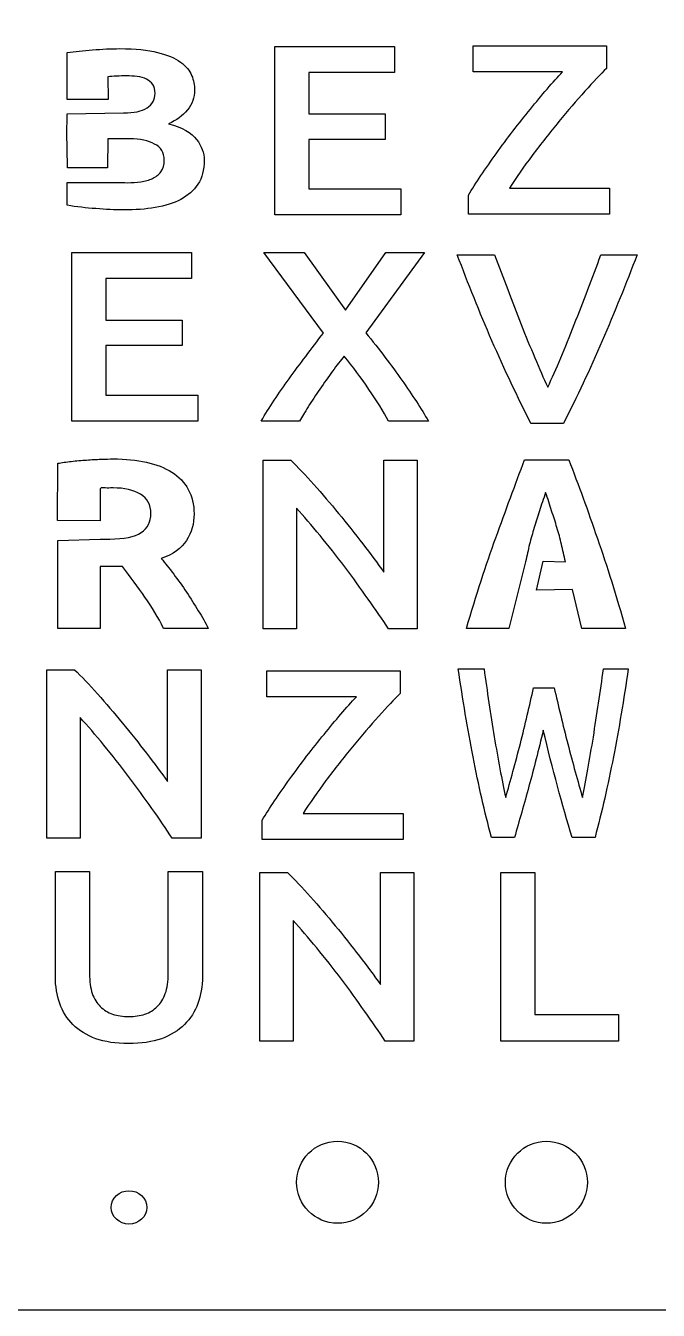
# Model space of a CAD drawing. Extents: x -3 to 1072, y -3 to 1068.
# Drawn here: x 489 to 775, y -3 to 576 of the extents above; entities that cross this region are included whole.
import ezdxf

# ---------------------------------------------------------------- set-up
doc = ezdxf.new("R2010")
doc.units = 0
doc.layers.add('Ebene_1', color=7, linetype='CONTINUOUS')

msp = doc.modelspace()

# ---------------------------------------------------------------- linework, layer by layer
at = {"layer": 'Ebene_1', "color": 7}
for points in [[(-2.965584, 1068.275446), (1071.657688, 1068.275446), (1071.657688, -3.045266), (-2.965584, -3.045266)], [(601.69886, 491.113504), (601.69886, 567.132864), (655.634799, 567.132864), (655.634799, 555.395385), (616.970609, 555.395385), (616.970609, 536.637357), (651.392646, 536.637357), (651.392646, 525.119284), (616.970609, 525.119284), (616.970609, 502.850983), (658.543704, 502.850983), (658.543704, 491.113504)], [(510.193096, 398.112918), (510.193096, 474.132278), (564.129035, 474.132278), (564.129035, 462.394799), (525.464845, 462.394799), (525.464845, 443.636772), (559.886883, 443.636772), (559.886883, 432.118698), (525.464845, 432.118698), (525.464845, 409.850397), (567.03794, 409.850397), (567.03794, 398.112918)], [(756.717959, 130.384287), (756.717959, 118.427416), (703.63045, 118.427416), (703.63045, 194.446776), (718.902199, 194.446776), (718.902199, 130.384287)], [(535.719195, 117.285209)], [(648.445946, 54.710532)], [(742.632945, 54.710532)], [(543.96754, 43.374217)]]:
    msp.add_lwpolyline(points, close=True, dxfattribs=at)
for points in [[(508.040022, 555.76063), (508.040022, 564.380413)], [(731.466916, 555.661275), (691.105865, 555.661275), (691.105865, 567.398754), (751.223227, 567.398754), (751.223227, 557.197019)], [(526.366148, 553.365411), (526.489739, 543.133814), (508.025849, 543.202696)], [(508.026246, 536.737663), (533.516173, 537.073058)], [(536.193269, 525.379833), (526.362009, 525.379833), (526.238419, 512.26628), (508.164009, 512.358945)], [(508.164009, 512.358945), (508.040419, 521.281956)], [(508.040022, 495.421909), (508.040022, 505.759096)], [(707.468453, 503.116873), (752.556474, 503.116873), (752.556474, 491.379394), (689.045391, 491.379394), (689.045391, 500.045383)], [(623.682491, 437.82288), (596.775123, 474.132278), (614.955777, 474.132278), (633.500044, 448.13431), (651.801902, 474.132278), (669.255329, 474.132278), (642.711575, 437.932576)], [(683.97977, 473.096498), (700.827175, 473.096498)], [(748.702897, 473.096498), (765.065485, 473.096498)], [(612.895303, 398.112918), (595.56308, 398.112918)], [(670.95219, 398.112918), (653.013945, 398.112918)], [(731.855491, 397.077138), (717.189764, 397.077138)], [(523.013016, 367.582372), (523.013016, 353.030402), (503.641758, 353.302014), (503.824092, 379.058722)], [(611.40672, 358.837822), (611.40672, 304.428587), (596.377379, 304.428587), (596.377379, 380.447947), (608.861428, 380.447947)], [(650.798136, 329.987771), (650.798136, 380.447947), (665.948681, 380.447947), (665.948681, 304.428587), (652.979815, 304.428587)], [(714.305934, 380.594778), (734.234995, 380.594778)], [(532.997514, 332.426989), (523.013027, 332.426989), (523.013027, 304.594437), (503.824092, 304.594437), (503.824092, 344.242396), (523.013027, 344.878394)], [(523.013016, 344.876868), (527.225221, 344.876868)], [(714.752107, 334.663625), (707.167162, 304.574995), (688.130476, 304.574995)], [(759.815461, 304.574995), (740.183924, 304.574995), (735.870926, 322.136929), (719.673732, 321.832885), (722.7468, 334.967159)], [(722.7468, 334.967159), (732.747742, 334.663087)], [(571.6874, 304.594437), (551.562419, 304.594437)], [(513.900578, 264.337227), (513.900578, 209.927992), (498.871238, 209.927992), (498.871238, 285.947352), (511.355287, 285.947352)], [(553.291994, 235.487175), (553.291994, 285.947352), (568.442539, 285.947352), (568.442539, 209.927992), (555.473673, 209.927992)], [(638.461058, 273.659498), (598.100007, 273.659498), (598.100007, 285.396977), (658.217368, 285.396977), (658.217368, 275.195243)], [(684.437336, 286.274555), (696.064287, 286.274555)], [(749.892764, 286.274555), (761.089087, 286.274555)], [(718.370808, 277.718262), (727.672369, 277.718262)], [(614.462595, 221.115096), (659.550616, 221.115096), (659.550616, 209.377617), (596.039533, 209.377617), (596.039533, 218.043606)], [(709.758252, 210.255195), (699.423184, 210.255195)], [(746.103239, 210.255195), (735.768172, 210.255195)], [(502.75161, 147.451627), (502.75161, 194.95001), (518.144563, 194.95001), (518.144563, 148.76798)], [(553.65744, 148.76798), (553.65744, 194.95001), (569.050393, 194.95001), (569.050393, 147.451627)], [(609.906625, 172.836651), (609.906625, 118.427416), (594.877285, 118.427416), (594.877285, 194.446776), (607.361334, 194.446776)], [(649.298042, 143.986599), (649.298042, 194.446776), (664.448586, 194.446776), (664.448586, 118.427416), (651.47972, 118.427416)]]:
    msp.add_lwpolyline(points, dxfattribs=at)
at = {"layer": 'Ebene_1', "color": 1}
for points in [[(508.040022, 555.76063), (508.040022, 564.380413)], [(508.040022, 555.76063), (508.040022, 564.380413)], [(731.466916, 555.661275), (691.105865, 555.661275), (691.105865, 567.398754), (751.223227, 567.398754), (751.223227, 557.197019)], [(731.466916, 555.661275), (691.105865, 555.661275), (691.105865, 567.398754), (751.223227, 567.398754), (751.223227, 557.197019)], [(526.366148, 553.365411), (526.489739, 543.133814), (508.025849, 543.202696)], [(526.366148, 553.365411), (526.489739, 543.133814), (508.025849, 543.202696)], [(508.026246, 536.737663), (533.516173, 537.073058)], [(508.026246, 536.737663), (533.516173, 537.073058)], [(536.193269, 525.379833), (526.362009, 525.379833), (526.238419, 512.26628), (508.164009, 512.358945)], [(536.193269, 525.379833), (526.362009, 525.379833), (526.238419, 512.26628), (508.164009, 512.358945)], [(508.164009, 512.358945), (508.040419, 521.281956)], [(508.164009, 512.358945), (508.040419, 521.281956)], [(508.040022, 495.421909), (508.040022, 505.759096)], [(508.040022, 495.421909), (508.040022, 505.759096)], [(707.468453, 503.116873), (752.556474, 503.116873), (752.556474, 491.379394), (689.045391, 491.379394), (689.045391, 500.045383)], [(707.468453, 503.116873), (752.556474, 503.116873), (752.556474, 491.379394), (689.045391, 491.379394), (689.045391, 500.045383)], [(623.682491, 437.82288), (596.775123, 474.132278), (614.955777, 474.132278), (633.500044, 448.13431), (651.801902, 474.132278), (669.255329, 474.132278), (642.711575, 437.932576)], [(623.682491, 437.82288), (596.775123, 474.132278), (614.955777, 474.132278), (633.500044, 448.13431), (651.801902, 474.132278), (669.255329, 474.132278), (642.711575, 437.932576)], [(683.97977, 473.096498), (700.827175, 473.096498)], [(683.97977, 473.096498), (700.827175, 473.096498)], [(748.702897, 473.096498), (765.065485, 473.096498)], [(748.702897, 473.096498), (765.065485, 473.096498)], [(612.895303, 398.112918), (595.56308, 398.112918)], [(612.895303, 398.112918), (595.56308, 398.112918)], [(670.95219, 398.112918), (653.013945, 398.112918)], [(670.95219, 398.112918), (653.013945, 398.112918)], [(731.855491, 397.077138), (717.189764, 397.077138)], [(731.855491, 397.077138), (717.189764, 397.077138)], [(523.013016, 367.582372), (523.013016, 353.030402), (503.641758, 353.302014), (503.824092, 379.058722)], [(523.013016, 367.582372), (523.013016, 353.030402), (503.641758, 353.302014), (503.824092, 379.058722)], [(611.40672, 358.837822), (611.40672, 304.428587), (596.377379, 304.428587), (596.377379, 380.447947), (608.861428, 380.447947)], [(611.40672, 358.837822), (611.40672, 304.428587), (596.377379, 304.428587), (596.377379, 380.447947), (608.861428, 380.447947)], [(650.798136, 329.987771), (650.798136, 380.447947), (665.948681, 380.447947), (665.948681, 304.428587), (652.979815, 304.428587)], [(650.798136, 329.987771), (650.798136, 380.447947), (665.948681, 380.447947), (665.948681, 304.428587), (652.979815, 304.428587)], [(714.305934, 380.594778), (734.234995, 380.594778)], [(714.305934, 380.594778), (734.234995, 380.594778)], [(720.998504, 357.628706), (718.618932, 350.014422)], [(720.998504, 357.628706), (718.618932, 350.014422)], [(532.997514, 332.426989), (523.013027, 332.426989), (523.013027, 304.594437), (503.824092, 304.594437), (503.824092, 344.242396), (523.013027, 344.878394)], [(532.997514, 332.426989), (523.013027, 332.426989), (523.013027, 304.594437), (503.824092, 304.594437), (503.824092, 344.242396), (523.013027, 344.878394)], [(523.013016, 344.876868), (527.225221, 344.876868)], [(523.013016, 344.876868), (527.225221, 344.876868)], [(714.752107, 334.663625), (707.167162, 304.574995), (688.130476, 304.574995)], [(714.752107, 334.663625), (707.167162, 304.574995), (688.130476, 304.574995)], [(759.815461, 304.574995), (740.183924, 304.574995), (735.870926, 322.136929), (719.673732, 321.832885), (722.7468, 334.967159)], [(759.815461, 304.574995), (740.183924, 304.574995), (735.870926, 322.136929), (719.673732, 321.832885), (722.7468, 334.967159)], [(722.7468, 334.967159), (732.747742, 334.663087)], [(722.7468, 334.967159), (732.747742, 334.663087)], [(571.6874, 304.594437), (551.562419, 304.594437)], [(571.6874, 304.594437), (551.562419, 304.594437)], [(513.900578, 264.337227), (513.900578, 209.927992), (498.871238, 209.927992), (498.871238, 285.947352), (511.355287, 285.947352)], [(513.900578, 264.337227), (513.900578, 209.927992), (498.871238, 209.927992), (498.871238, 285.947352), (511.355287, 285.947352)], [(553.291994, 235.487175), (553.291994, 285.947352), (568.442539, 285.947352), (568.442539, 209.927992), (555.473673, 209.927992)], [(553.291994, 235.487175), (553.291994, 285.947352), (568.442539, 285.947352), (568.442539, 209.927992), (555.473673, 209.927992)], [(638.461058, 273.659498), (598.100007, 273.659498), (598.100007, 285.396977), (658.217368, 285.396977), (658.217368, 275.195243)], [(638.461058, 273.659498), (598.100007, 273.659498), (598.100007, 285.396977), (658.217368, 285.396977), (658.217368, 275.195243)], [(684.437336, 286.274555), (696.064287, 286.274555)], [(684.437336, 286.274555), (696.064287, 286.274555)], [(749.892764, 286.274555), (761.089087, 286.274555)], [(749.892764, 286.274555), (761.089087, 286.274555)], [(718.370808, 277.718262), (727.672369, 277.718262)], [(718.370808, 277.718262), (727.672369, 277.718262)], [(614.462595, 221.115096), (659.550616, 221.115096), (659.550616, 209.377617), (596.039533, 209.377617), (596.039533, 218.043606)], [(614.462595, 221.115096), (659.550616, 221.115096), (659.550616, 209.377617), (596.039533, 209.377617), (596.039533, 218.043606)], [(709.758252, 210.255195), (699.423184, 210.255195)], [(709.758252, 210.255195), (699.423184, 210.255195)], [(746.103239, 210.255195), (735.768172, 210.255195)], [(746.103239, 210.255195), (735.768172, 210.255195)], [(502.75161, 147.451627), (502.75161, 194.95001), (518.144563, 194.95001), (518.144563, 148.76798)], [(502.75161, 147.451627), (502.75161, 194.95001), (518.144563, 194.95001), (518.144563, 148.76798)], [(553.65744, 148.76798), (553.65744, 194.95001), (569.050393, 194.95001), (569.050393, 147.451627)], [(553.65744, 148.76798), (553.65744, 194.95001), (569.050393, 194.95001), (569.050393, 147.451627)], [(609.906625, 172.836651), (609.906625, 118.427416), (594.877285, 118.427416), (594.877285, 194.446776), (607.361334, 194.446776)], [(609.906625, 172.836651), (609.906625, 118.427416), (594.877285, 118.427416), (594.877285, 194.446776), (607.361334, 194.446776)], [(649.298042, 143.986599), (649.298042, 194.446776), (664.448586, 194.446776), (664.448586, 118.427416), (651.47972, 118.427416)], [(649.298042, 143.986599), (649.298042, 194.446776), (664.448586, 194.446776), (664.448586, 118.427416), (651.47972, 118.427416)]]:
    msp.add_lwpolyline(points, dxfattribs=at)
for points in [[(601.69886, 491.113504), (601.69886, 567.132864), (655.634799, 567.132864), (655.634799, 555.395385), (616.970609, 555.395385), (616.970609, 536.637357), (651.392646, 536.637357), (651.392646, 525.119284), (616.970609, 525.119284), (616.970609, 502.850983), (658.543704, 502.850983), (658.543704, 491.113504)], [(601.69886, 491.113504), (601.69886, 567.132864), (655.634799, 567.132864), (655.634799, 555.395385), (616.970609, 555.395385), (616.970609, 536.637357), (651.392646, 536.637357), (651.392646, 525.119284), (616.970609, 525.119284), (616.970609, 502.850983), (658.543704, 502.850983), (658.543704, 491.113504)], [(510.193096, 398.112918), (510.193096, 474.132278), (564.129035, 474.132278), (564.129035, 462.394799), (525.464845, 462.394799), (525.464845, 443.636772), (559.886883, 443.636772), (559.886883, 432.118698), (525.464845, 432.118698), (525.464845, 409.850397), (567.03794, 409.850397), (567.03794, 398.112918)], [(510.193096, 398.112918), (510.193096, 474.132278), (564.129035, 474.132278), (564.129035, 462.394799), (525.464845, 462.394799), (525.464845, 443.636772), (559.886883, 443.636772), (559.886883, 432.118698), (525.464845, 432.118698), (525.464845, 409.850397), (567.03794, 409.850397), (567.03794, 398.112918)], [(756.717959, 130.384287), (756.717959, 118.427416), (703.63045, 118.427416), (703.63045, 194.446776), (718.902199, 194.446776), (718.902199, 130.384287)], [(756.717959, 130.384287), (756.717959, 118.427416), (703.63045, 118.427416), (703.63045, 194.446776), (718.902199, 194.446776), (718.902199, 130.384287)], [(535.719195, 117.285209)], [(535.719195, 117.285209)], [(648.445946, 54.710532)], [(648.445946, 54.710532)], [(742.632945, 54.710532)], [(742.632945, 54.710532)], [(543.96754, 43.374217)], [(543.96754, 43.374217)]]:
    msp.add_lwpolyline(points, close=True, dxfattribs=at)
at = {"layer": 'Ebene_1', "color": 7}
for points in [[(508.040022, 564.380413), (511.515666, 564.83922), (515.33898, 565.221756), (519.509849, 565.527841)], [(519.509849, 565.527841), (523.680633, 565.910291), (527.801839, 566.10148), (531.873383, 566.10148)], [(531.873383, 566.10148), (538.824813, 566.10148), (544.485232, 565.527841), (548.854639, 564.380413)], [(548.854639, 564.380413), (553.224132, 563.309654), (556.65017, 561.856141), (559.132866, 560.020348)], [(559.132866, 560.020348), (561.615449, 558.261156), (563.303622, 556.272113), (564.197414, 554.053918)], [(751.223227, 557.197019), (748.556731, 554.564314), (745.324614, 551.12717), (741.526878, 546.885589)], [(508.025849, 543.202696), (508.063266, 549.12583), (508.028683, 550.861852), (508.040022, 555.76063)], [(530.388057, 553.709991), (528.898422, 553.632321), (527.557776, 553.517518), (526.366148, 553.365411)], [(534.707802, 553.824794), (533.317521, 553.824794), (531.877606, 553.788227), (530.388057, 553.709991)], [(539.623446, 553.480866), (538.03457, 553.710472), (536.39606, 553.824794), (534.707802, 553.824794)], [(543.794315, 552.333487), (542.60263, 552.945317), (541.21235, 553.327994), (539.623446, 553.480866)], [(546.62451, 549.923953), (545.929143, 550.994769), (544.985943, 551.797937), (543.794315, 552.333487)], [(564.197414, 554.053918), (565.091178, 551.835723), (565.53806, 549.617216), (565.53806, 547.39902)], [(724.437063, 547.872854), (726.941954, 550.798082), (729.285238, 553.394222), (731.466916, 555.661275)], [(544.092236, 539.367874), (546.47555, 540.974239), (547.667235, 543.154309), (547.667235, 545.908054)], [(547.667235, 545.908054), (547.667235, 547.591011), (547.319565, 548.929417), (546.62451, 549.923953)], [(565.53806, 547.39902), (565.53806, 544.033389), (564.445644, 541.05018), (562.260983, 538.449307)], [(716.922393, 538.76808), (719.508086, 541.985832), (722.012976, 545.020756), (724.437063, 547.872854)], [(741.526878, 546.885589), (737.729141, 542.717139), (733.8102, 538.146469), (729.770055, 533.173581)], [(533.516173, 537.073058), (538.182907, 537.134287), (541.708838, 537.838129), (544.092236, 539.367874)], [(508.040419, 521.281956), (507.865805, 527.169543), (507.980324, 530.814472), (508.026246, 536.737663)], [(562.260983, 538.449307), (560.175506, 535.848435), (557.34531, 533.78314), (553.770312, 532.253395)], [(709.04411, 528.895448), (711.710606, 532.332582), (714.3367, 535.62346), (716.922393, 538.76808)], [(729.770055, 533.173581), (725.72991, 528.273833), (721.730166, 523.191253), (717.770824, 517.925842)], [(553.770312, 532.253395), (560.026545, 530.494129), (564.247077, 528.12275), (566.431824, 525.139512)], [(701.52944, 518.693714), (703.953527, 522.057727), (706.458417, 525.458305), (709.04411, 528.895448)], [(547.514135, 523.085017), (544.733603, 524.614847), (540.959953, 525.379833), (536.193269, 525.379833)], [(551.833965, 515.741669), (551.833965, 519.183921), (550.394022, 521.631581), (547.514135, 523.085017)], [(566.431824, 525.139512), (568.715868, 522.156246), (569.85789, 519.020135), (569.85789, 515.730869)], [(694.620791, 508.821068), (696.80247, 512.038819), (699.105353, 515.329701), (701.52944, 518.693714)], [(717.770824, 517.925842), (713.892284, 512.733561), (710.458161, 507.797238), (707.468453, 503.116873)], [(546.471468, 507.480435), (548.060372, 508.245477), (549.351269, 509.278139), (550.344416, 510.578419)], [(550.344416, 510.578419), (551.337449, 511.95532), (551.833965, 513.676403), (551.833965, 515.741669)], [(569.85789, 515.730869), (569.85789, 511.447323), (568.914435, 507.852), (567.027609, 504.945354)], [(508.040022, 505.759096), (530.532879, 505.759096), (529.043244, 505.825143), (530.532879, 505.759096)], [(530.532879, 505.759096), (532.121754, 505.681427), (533.660995, 505.644293), (535.150602, 505.644293)], [(535.150602, 505.644293), (537.235994, 505.644293), (539.27178, 505.759096), (541.257902, 505.988844)], [(541.257902, 505.988844), (543.243997, 506.294929), (544.981861, 506.792041), (546.471468, 507.480435)], [(567.027609, 504.945354), (565.140841, 502.115017), (562.558904, 499.820202), (559.281827, 498.060935)], [(689.045391, 500.045383), (690.661449, 502.751219), (692.519916, 505.676447), (694.620791, 508.821068)], [(520.999398, 493.93029), (516.629962, 494.236375), (512.310161, 494.733487), (508.040022, 495.421909)], [(533.66091, 493.356643), (529.589339, 493.356643), (525.368891, 493.549115), (520.999398, 493.93029)], [(547.811972, 494.389276), (543.442479, 493.700825), (538.725458, 493.356643), (533.66091, 493.356643)], [(559.281827, 498.060935), (556.104019, 496.378006), (552.280677, 495.15429), (547.811972, 494.389276)], [(699.615132, 434.264105), (694.039731, 447.208231), (688.827944, 460.152363), (683.97977, 473.096498)], [(700.827175, 473.096498), (702.766445, 467.977349), (704.746116, 462.748503), (706.766189, 457.409961)], [(742.885087, 457.409961), (744.90516, 462.748503), (746.84443, 467.977349), (748.702897, 473.096498)], [(765.065485, 473.096498), (760.136508, 460.152363), (754.884319, 447.208231), (749.308918, 434.264105)], [(706.766189, 457.409961), (708.786261, 452.071419), (710.806334, 446.806008), (712.826407, 441.613728)], [(736.703665, 441.613728), (738.804541, 446.806008), (740.865015, 452.071419), (742.885087, 457.409961)], [(712.826407, 441.613728), (714.846479, 436.494587), (716.866552, 431.521703), (718.886625, 426.695076)], [(730.643447, 426.58538), (732.66352, 431.412007), (734.683593, 436.421456), (736.703665, 441.613728)], [(608.168333, 417.200033), (612.935704, 423.781797), (618.10709, 430.65608), (623.682491, 437.82288)], [(642.711575, 437.932576), (648.852596, 430.400122), (654.26639, 423.269882), (658.952959, 416.541857)], [(717.189764, 397.077138), (711.129546, 408.924314), (705.271335, 421.319969), (699.615132, 434.264105)], [(749.308918, 434.264105), (743.733518, 421.319969), (737.915709, 408.924314), (731.855491, 397.077138)], [(633.015226, 427.401768), (631.399168, 425.500369), (629.621504, 423.233317), (627.682235, 420.600611)], [(644.166027, 412.373407), (640.610699, 417.565687), (636.893766, 422.575141), (633.015226, 427.401768)], [(718.886625, 426.695076), (720.906697, 421.868449), (722.886368, 417.444041), (724.825638, 413.421852)], [(724.825638, 413.421852), (726.684105, 417.444041), (728.623375, 421.831884), (730.643447, 426.58538)], [(627.682235, 420.600611), (625.823768, 417.967906), (623.924899, 415.26207), (621.98563, 412.483103)], [(595.56308, 398.112918), (599.19921, 404.329028), (603.400961, 410.6914), (608.168333, 417.200033)], [(621.98563, 412.483103), (620.127163, 409.777266), (618.3899, 407.144561), (616.773842, 404.584986)], [(653.013945, 398.112918), (650.670661, 402.42763), (647.721355, 407.181126), (644.166027, 412.373407)], [(658.952959, 416.541857), (663.72033, 409.813832), (667.720074, 403.670852), (670.95219, 398.112918)], [(616.773842, 404.584986), (615.157784, 402.025411), (613.864938, 399.868055), (612.895303, 398.112918)], [(503.824092, 379.058722), (505.696183, 379.38435), (507.724282, 379.669085), (509.908389, 379.91323)], [(509.908389, 379.91323), (512.196502, 380.239774), (514.48461, 380.441194), (516.772723, 380.523593)], [(516.772723, 380.523593), (519.060836, 380.685339), (521.244943, 380.807412), (523.325043, 380.889811)], [(523.325043, 380.889811), (525.405143, 380.97221), (527.225233, 381.011883), (528.785309, 381.011883)], [(528.785309, 381.011883), (534.297576, 381.011883), (539.28982, 380.523593), (543.762039, 379.547012)], [(543.762039, 379.547012), (548.234258, 378.570431), (552.082443, 377.064971), (555.306602, 375.030326)], [(608.861428, 380.447947), (612.093544, 377.376457), (615.568069, 373.719922), (619.285003, 369.478341)], [(701.366967, 345.470967), (705.828728, 357.833906), (710.141641, 369.541843), (714.305934, 380.594778)], [(734.234995, 380.594778), (738.597515, 369.459978), (742.910542, 357.629244), (747.173962, 345.102491)], [(555.306602, 375.030326), (558.53076, 372.995681), (560.974877, 370.391567), (562.638959, 367.21768)], [(526.133168, 367.826517), (525.093116, 367.826517), (523.013016, 368.458853), (523.013016, 367.582372)], [(528.785297, 367.948589), (528.05726, 367.948589), (527.17322, 367.908916), (526.133168, 367.826517)], [(541.109898, 365.14092), (537.989746, 367.012598), (533.881547, 367.948589), (528.785297, 367.948589)], [(545.790126, 356.351693), (545.790126, 360.339499), (544.23005, 363.269242), (541.109898, 365.14092)], [(562.638959, 367.21768), (564.407044, 364.125276), (565.291088, 360.463098), (565.291088, 356.231146)], [(619.285003, 369.478341), (623.001937, 365.30989), (626.71887, 360.958613), (630.435804, 356.424509)], [(723.824249, 365.857002), (722.832746, 362.99143), (721.89085, 360.248683), (720.998504, 357.628706)], [(726.501345, 357.628706), (725.708098, 360.248683), (724.815751, 362.99143), (723.824249, 365.857002)], [(541.421913, 347.806611), (544.334056, 349.841256), (545.790126, 352.689515), (545.790126, 356.351693)], [(565.291088, 356.231146), (565.291088, 351.836532), (564.147034, 347.848726), (561.858921, 344.268031)], [(622.072703, 346.442167), (618.35577, 351.049402), (614.800442, 355.181287), (611.40672, 358.837822)], [(630.435804, 356.424509), (634.233541, 351.890405), (637.869671, 347.31974), (641.344196, 342.712514)], [(720.998504, 357.628706), (720.205342, 355.09062), (719.41218, 352.552507), (718.618932, 350.014422)], [(728.880917, 350.014422), (728.186655, 352.552507), (727.393606, 355.09062), (726.501345, 357.628706)], [(527.225221, 344.876868), (533.77754, 344.876868), (538.50977, 345.853449), (541.421913, 347.806611)], [(718.618932, 350.014422), (717.924671, 347.558202), (717.230806, 345.061077), (716.536743, 342.522992)], [(730.962992, 342.522992), (730.368255, 345.061077), (729.674164, 347.558202), (728.880917, 350.014422)], [(561.858921, 344.268031), (559.570808, 340.687337), (555.774624, 337.960845), (550.470366, 336.089167)], [(633.223504, 332.291388), (629.587373, 337.191146), (625.87044, 341.908072), (622.072703, 346.442167)], [(641.344196, 342.712514), (644.899524, 338.17841), (648.050837, 333.936829), (650.798136, 329.987771)], [(688.130476, 304.574995), (692.492995, 319.557912), (696.905235, 333.189865), (701.366967, 345.470967)], [(716.536743, 342.522992), (715.942006, 339.984907), (715.347014, 337.364929), (714.752107, 334.663087)], [(732.747742, 334.663087), (732.152976, 337.364929), (731.557928, 339.984907), (730.962992, 342.522992)], [(747.173962, 345.102491), (751.53651, 332.65766), (755.750381, 319.148504), (759.815461, 304.574995)], [(543.138008, 318.632786), (540.017856, 323.190061), (536.63769, 327.78823), (532.997514, 332.426989)], [(550.470366, 336.089167), (552.238451, 333.973344), (554.110542, 331.61307), (556.08664, 329.008956)], [(643.768283, 317.811507), (640.374561, 322.638134), (636.859635, 327.464761), (633.223504, 332.291388)], [(556.08664, 329.008956), (558.062737, 326.486021), (559.98683, 323.800424), (561.858921, 320.952165)], [(561.858921, 320.952165), (563.731012, 318.185084), (565.499097, 315.377415), (567.163179, 312.529156)], [(551.562419, 304.594437), (549.170304, 309.477341), (546.362167, 314.156689), (543.138008, 318.632786)], [(652.979815, 304.428587), (650.232516, 308.597038), (647.162005, 313.058011), (643.768283, 317.811507)], [(567.163179, 312.529156), (568.931264, 309.762075), (570.439339, 307.117372), (571.6874, 304.594437)], [(511.355287, 285.947352), (514.587403, 282.875862), (518.061928, 279.219327), (521.778861, 274.977745)], [(691.069004, 246.564593), (688.657489, 259.289327), (686.446932, 272.525982), (684.437336, 286.274555)], [(696.064287, 286.274555), (696.753292, 281.301667), (697.471005, 276.219082), (698.217426, 271.026802)], [(747.653499, 270.917106), (748.457338, 276.109386), (749.20376, 281.228536), (749.892764, 286.274555)], [(761.089087, 286.274555), (759.079491, 272.525982), (756.840226, 259.289327), (754.371293, 246.564593)], [(521.778861, 274.977745), (525.495795, 270.809295), (529.212729, 266.458018), (532.929662, 261.923914)], [(631.431205, 265.871077), (633.936095, 268.796306), (636.27938, 271.392446), (638.461058, 273.659498)], [(658.217368, 275.195243), (655.550872, 272.562537), (652.318756, 269.125394), (648.52102, 264.883813)], [(715.528664, 265.432303), (716.562171, 269.673884), (717.509552, 273.769204), (718.370808, 277.718262)], [(727.672369, 277.718262), (728.591041, 273.769204), (729.567131, 269.637318), (730.600638, 265.322607)], [(698.217426, 271.026802), (699.021265, 265.834522), (699.825103, 260.715372), (700.628942, 255.669353)], [(745.328109, 255.559657), (746.131948, 260.605676), (746.907078, 265.724825), (747.653499, 270.917106)], [(524.566562, 251.941572), (520.849628, 256.548806), (517.2943, 260.680691), (513.900578, 264.337227)], [(532.929662, 261.923914), (536.727399, 257.389809), (540.36353, 252.819145), (543.838054, 248.211919)], [(623.916535, 256.766304), (626.502228, 259.984055), (629.007118, 263.01898), (631.431205, 265.871077)], [(648.52102, 264.883813), (644.723283, 260.715362), (640.804342, 256.144693), (636.764197, 251.171805)], [(712.428144, 252.597863), (713.519068, 256.912575), (714.552575, 261.190721), (715.528664, 265.432303)], [(730.600638, 265.322607), (731.634145, 261.081025), (732.69636, 256.802879), (733.787284, 252.488167)], [(616.038252, 246.893672), (618.704748, 250.330806), (621.330842, 253.621683), (623.916535, 256.766304)], [(700.628942, 255.669353), (701.490198, 250.696474), (702.351453, 245.869851), (703.212709, 241.189486)], [(722.763212, 258.631147), (720.638781, 249.78234), (718.485642, 241.372312), (716.303794, 233.401065)], [(735.768172, 210.255195), (731.289642, 225.027599), (726.954656, 241.152916), (722.763212, 258.631147)], [(742.916593, 241.07979), (743.720432, 245.760155), (744.524271, 250.586777), (745.328109, 255.559657)], [(535.717362, 237.790793), (532.081232, 242.69055), (528.364298, 247.407477), (524.566562, 251.941572)], [(636.764197, 251.171805), (632.724052, 246.272056), (628.724308, 241.189476), (624.764966, 235.924065)], [(709.069247, 239.982829), (710.217588, 244.15128), (711.33722, 248.356291), (712.428144, 252.597863)], [(733.787284, 252.488167), (734.935625, 248.246595), (736.055257, 244.041583), (737.146181, 239.873133)], [(543.838054, 248.211919), (547.393382, 243.677815), (550.544696, 239.436234), (553.291994, 235.487175)], [(608.523582, 236.691938), (610.947669, 240.05595), (613.452559, 243.456528), (616.038252, 246.893672)], [(699.423184, 210.255195), (696.322664, 221.809847), (693.537937, 233.91298), (691.069004, 246.564593)], [(754.371293, 246.564593), (751.902361, 233.91298), (749.146342, 221.809847), (746.103239, 210.255195)], [(546.262142, 223.310912), (542.86842, 228.137539), (539.353493, 232.964166), (535.717362, 237.790793)], [(703.212709, 241.189486), (704.073964, 236.50912), (704.93522, 232.194408), (705.796476, 228.24535)], [(705.796476, 228.24535), (706.887399, 231.975016), (707.978323, 235.887509), (709.069247, 239.982829)], [(737.146181, 239.873133), (738.294522, 235.777813), (739.385445, 231.901885), (740.418952, 228.24535)], [(740.418952, 228.24535), (741.280208, 232.194408), (742.112755, 236.472555), (742.916593, 241.07979)], [(601.614933, 226.819292), (603.796612, 230.037043), (606.099494, 233.327925), (608.523582, 236.691938)], [(624.764966, 235.924065), (620.886426, 230.731785), (617.452303, 225.795462), (614.462595, 221.115096)], [(716.303794, 233.401065), (714.121947, 225.429818), (711.940099, 217.714528), (709.758252, 210.255195)], [(596.039533, 218.043606), (597.655591, 220.749443), (599.514058, 223.674671), (601.614933, 226.819292)], [(555.473673, 209.927992), (552.726374, 214.096442), (549.655864, 218.557416), (546.262142, 223.310912)], [(607.361334, 194.446776), (610.59345, 191.375286), (614.067975, 187.71875), (617.784909, 183.477169)], [(617.784909, 183.477169), (621.501842, 179.308719), (625.218776, 174.957441), (628.935709, 170.423337)], [(620.572609, 160.440995), (616.855675, 165.04823), (613.300347, 169.180115), (609.906625, 172.836651)], [(628.935709, 170.423337), (632.733446, 165.889233), (636.369577, 161.318568), (639.844102, 156.711343)], [(631.72341, 146.290216), (628.087279, 151.189974), (624.370345, 155.9069), (620.572609, 160.440995)], [(639.844102, 156.711343), (643.39943, 152.177239), (646.550743, 147.935657), (649.298042, 143.986599)], [(504.690879, 135.38506), (503.398033, 139.041596), (502.75161, 143.063785), (502.75161, 147.451627)], [(518.144563, 148.76798), (518.144563, 145.330837), (518.548578, 142.369043), (519.356607, 139.882599)], [(552.324192, 139.882599), (553.213024, 142.369043), (553.65744, 145.330837), (553.65744, 148.76798)], [(569.050393, 147.451627), (569.050393, 143.063785), (568.363569, 139.041596), (566.989919, 135.38506)], [(642.268189, 131.810336), (638.874467, 136.636963), (635.35954, 141.463589), (631.72341, 146.290216)], [(519.356607, 139.882599), (520.245439, 137.469285), (521.457482, 135.494756), (522.992737, 133.959011)], [(548.688061, 133.959011), (550.304119, 135.494756), (551.516163, 137.469285), (552.324192, 139.882599)], [(510.629893, 125.841502), (507.963397, 128.547339), (505.983726, 131.728525), (504.690879, 135.38506)], [(522.992737, 133.959011), (524.608795, 132.423266), (526.467262, 131.28974), (528.568138, 130.558433)], [(543.112661, 130.558433), (545.294339, 131.28974), (547.152806, 132.423266), (548.688061, 133.959011)], [(566.989919, 135.38506), (565.697073, 131.728525), (563.677, 128.547339), (560.929701, 125.841502)], [(528.568138, 130.558433), (530.749816, 129.827126), (533.173903, 129.461473), (535.840399, 129.461473)], [(535.840399, 129.461473), (538.506895, 129.461473), (540.930982, 129.827126), (543.112661, 130.558433)], [(651.47972, 118.427416), (648.732421, 122.595866), (645.661911, 127.056839), (642.268189, 131.810336)], [(520.932263, 119.479131), (516.811315, 121.014875), (513.377192, 123.135666), (510.629893, 125.841502)], [(560.929701, 125.841502), (558.263205, 123.135666), (554.829082, 121.014875), (550.627331, 119.479131)], [(535.719195, 117.285209), (529.982189, 117.285209), (525.053211, 118.016516), (520.932263, 119.479131)], [(550.627331, 119.479131), (546.42558, 118.016516), (541.456201, 117.285209), (535.719195, 117.285209)], [(611.50286, 54.710532), (611.50286, 64.912084), (619.772852, 73.182075), (629.974403, 73.182076)], [(629.974403, 73.182076), (640.175955, 73.182075), (648.445946, 64.912084), (648.445946, 54.710532)], [(705.689858, 54.710532), (705.689859, 64.912084), (713.95985, 73.182075), (724.161402, 73.182076)], [(724.161402, 73.182076), (734.362953, 73.182075), (742.632944, 64.912084), (742.632945, 54.710532)], [(629.974403, 36.238989), (619.772852, 36.238989), (611.50286, 44.508981), (611.50286, 54.710532)], [(648.445946, 54.710532), (648.445946, 44.508981), (640.175955, 36.238989), (629.974403, 36.238989)], [(724.161402, 36.238989), (713.95985, 36.238989), (705.689859, 44.508981), (705.689858, 54.710532)], [(742.632945, 54.710532), (742.632944, 44.508981), (734.362953, 36.238989), (724.161402, 36.238989)], [(527.905361, 43.374217), (527.905358, 47.541346), (531.500999, 50.919474), (535.93645, 50.919477)], [(535.93645, 50.919477), (540.371902, 50.919474), (543.967543, 47.541346), (543.96754, 43.374217)], [(535.93645, 35.828986), (531.501011, 35.828989), (527.905374, 39.2071), (527.905361, 43.374217)], [(543.96754, 43.374217), (543.967526, 39.2071), (540.37189, 35.828989), (535.93645, 35.828986)]]:
    msp.add_open_spline(points, degree=3, dxfattribs=at)

doc.saveas('drawing.dxf')
